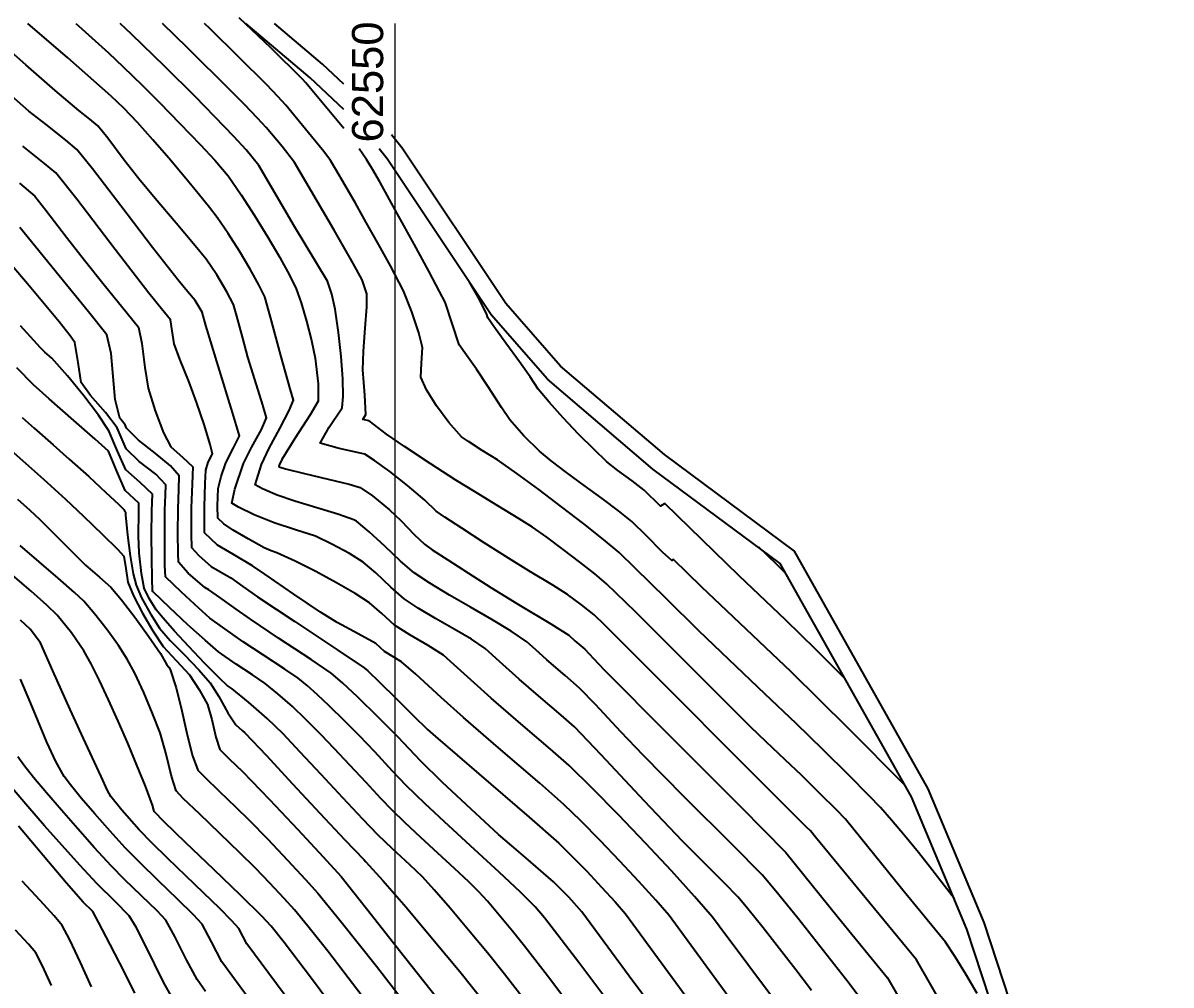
# Model space of a CAD drawing. Extents: x 61466 to 63015, y 108404 to 110397.
# Drawn here: x 62533.88 to 62583.63, y 109162.59 to 109204.29 of the extents above; entities that cross this region are included whole.
import ezdxf
from ezdxf.enums import TextEntityAlignment as Align

# ---------------------------------------------------------------- set-up
doc = ezdxf.new("R2010")
doc.units = 0
doc.header["$LTSCALE"] = 1.000015
doc.header["$MEASUREMENT"] = 0
for name, color, linetype in [('coordinate', 2, 'Continuous'), ('curve livello 5m', 7, 'Continuous'), ('Strade', 7, 'Continuous')]:
    doc.layers.add(name, color=color, linetype=linetype)
doc.layers.add('no_plot', color=5, linetype='Continuous', plot=False)
doc.styles.add('ARIAL', font='arial.ttf')

msp = doc.modelspace()

# ---------------------------------------------------------------- linework, layer by layer
at = {"layer": 'coordinate', "linetype": 'Continuous', "lineweight": 0}
msp.add_line((62550, 109204.271), (62550, 108959.046), dxfattribs=at)
at = {"layer": 'curve livello 5m', "color": 2, "flags": 128}
for points in [[(62575.229, 109162.223), (62574.74, 109163.058), (62574.271, 109163.821), (62573.858, 109164.45), (62573.858, 109164.45), (62572.001, 109166.708), (62569.523, 109169.781), (62569.134, 109170.181), (62568.427, 109170.885), (62567.613, 109171.682), (62567.613, 109171.682), (62566.911, 109172.352), (62566.081, 109173.135), (62565.401, 109173.784), (62565.401, 109173.784), (62560.426, 109178.766), (62559.174, 109179.988), (62558.663, 109180.411), (62558.008, 109180.926), (62557.288, 109181.475), (62556.578, 109181.999), (62555.957, 109182.438), (62555.957, 109182.438), (62555.382, 109182.801), (62554.452, 109183.367), (62553.444, 109183.98), (62552.635, 109184.481), (62552.635, 109184.481), (62551.523, 109185.201), (62550.413, 109185.936), (62549.638, 109186.465), (62549.638, 109186.465), (62548.881, 109187.042), (62548.616, 109187.108), (62548.746, 109187.317), (62548.695, 109188.161), (62548.611, 109189.25), (62548.611, 109189.25), (62548.642, 109190.059), (62548.714, 109191.061), (62548.777, 109191.984), (62548.782, 109192.556), (62548.782, 109192.556), (62548.581, 109193.161), (62548.183, 109193.893), (62547.365, 109195.303), (62545.65, 109198.243), (62545.118, 109198.93), (62544.419, 109199.761), (62544.419, 109199.761), (62544.047, 109200.162), (62543.484, 109200.75), (62542.897, 109201.35), (62542.897, 109201.35), (62541.013, 109203.218), (62539.928, 109204.271)], [(62567.728, 109160.224), (62564.043, 109165.148), (62563.762, 109165.532), (62562.98, 109166.436), (62561.981, 109167.538), (62560.853, 109168.747), (62559.681, 109169.972), (62558.551, 109171.121), (62557.55, 109172.103), (62556.735, 109172.816), (62555.357, 109173.998), (62554.171, 109175.024), (62553.428, 109175.694), (62552.574, 109176.471), (62552.102, 109176.891), (62551.443, 109177.31), (62550.643, 109177.771), (62549.98, 109178.191), (62549.428, 109178.688), (62548.9, 109179.158), (62548.28, 109179.557), (62547.473, 109180.026), (62546.575, 109180.511), (62545.682, 109180.962), (62544.89, 109181.325), (62544.636, 109181.407), (62544.336, 109181.548), (62543.641, 109181.93), (62542.992, 109182.311), (62542.584, 109182.576), (62542.321, 109182.832), (62542.317, 109183.366), (62542.344, 109184.118), (62542.477, 109184.633), (62542.678, 109185.221), (62543.011, 109185.875), (62543.262, 109186.392), (62542.965, 109187.407), (62542.339, 109189.424), (62541.805, 109191.179), (62541.647, 109191.759), (62541.347, 109192.257), (62541.018, 109192.651), (62540.605, 109193.141), (62539.497, 109194.564), (62538.128, 109196.362), (62536.902, 109197.967), (62536.222, 109198.812), (62535.742, 109199.204), (62534.883, 109199.882), (62534.144, 109200.473), (62533.397, 109201.112)], [(62558.111, 109160.984), (62556.757, 109162.799), (62555.616, 109164.282), (62555.089, 109164.933), (62554.521, 109165.617), (62554.004, 109166.221), (62553.631, 109166.637), (62553.202, 109167.061), (62552.587, 109167.639), (62551.865, 109168.304), (62551.12, 109168.991), (62550.43, 109169.634), (62549.879, 109170.167), (62549.389, 109170.676), (62548.747, 109171.364), (62548.044, 109172.123), (62547.368, 109172.849), (62546.809, 109173.435), (62546.128, 109174.113), (62545.558, 109174.659), (62544.926, 109175.212), (62544.379, 109175.658), (62543.824, 109176.03), (62543.123, 109176.496), (62542.353, 109177.04), (62541.775, 109177.533), (62541.022, 109178.21), (62540.227, 109178.95), (62539.523, 109179.631), (62539.501, 109179.655), (62539.497, 109179.662), (62539.495, 109179.674), (62539.475, 109180.21), (62539.462, 109181.076), (62539.459, 109182.111), (62539.468, 109183.151), (62539.468, 109183.151), (62539.494, 109183.872), (62538.961, 109184.37), (62538.334, 109184.922), (62537.983, 109185.729), (62537.61, 109186.618), (62537.162, 109187.284), (62536.522, 109188.126), (62535.807, 109188.999), (62535.132, 109189.755), (62534.829, 109190.022), (62534.775, 109190.077), (62534.649, 109190.208), (62533.782, 109191.17)], [(62548.728, 109161.925), (62547.981, 109162.91), (62547.091, 109164.059), (62546.226, 109165.15), (62545.648, 109165.857), (62545.208, 109166.343), (62544.581, 109167.012), (62543.954, 109167.663), (62543.284, 109168.324), (62542.41, 109169.164), (62541.528, 109170.009), (62540.832, 109170.683), (62540.519, 109171.012), (62540.322, 109171.638), (62540.07, 109172.656), (62539.825, 109173.525), (62539.503, 109174.357), (62539.114, 109175.267), (62538.725, 109176.105), (62538.402, 109176.721), (62538.026, 109177.303), (62537.529, 109177.992), (62536.999, 109178.673), (62536.524, 109179.226), (62536.112, 109179.612), (62535.412, 109180.222), (62534.579, 109180.937), (62533.767, 109181.638)], [(62540.346, 109162.047), (62539.987, 109162.691), (62539.577, 109163.508), (62539.162, 109164.357), (62538.784, 109165.1), (62538.489, 109165.595), (62537.874, 109166.211), (62537.101, 109166.972), (62536.351, 109167.788), (62535.585, 109168.638), (62534.824, 109169.496), (62534.092, 109170.336), (62533.411, 109171.131)]]:
    msp.add_lwpolyline(points, dxfattribs=at)
at = {"layer": 'no_plot', "flags": 128}
for points in [[(62570.104, 109162.097), (62569.688, 109162.653), (62568.571, 109164.08), (62567.45, 109165.49), (62566.502, 109166.66), (62565.905, 109167.369), (62565.905, 109167.369), (62564.646, 109168.653), (62562.551, 109170.74), (62560.754, 109172.551), (62560.754, 109172.551), (62559.794, 109173.564), (62558.688, 109174.745), (62558, 109175.464), (62558, 109175.464), (62557.381, 109176.001), (62556.587, 109176.685), (62556.587, 109176.685), (62556.09, 109177.135), (62555.721, 109177.466), (62555.721, 109177.466), (62555.043, 109177.925), (62554.203, 109178.432), (62553.281, 109178.963), (62552.358, 109179.494), (62551.514, 109180.003), (62550.83, 109180.464), (62550.83, 109180.464), (62550.241, 109180.965), (62549.557, 109181.609), (62548.886, 109182.238), (62548.34, 109182.693), (62548.34, 109182.693), (62548.216, 109182.76), (62547.533, 109183.001), (62546.613, 109183.281), (62545.666, 109183.567), (62544.897, 109183.83), (62544.897, 109183.83), (62544.26, 109184.104), (62543.949, 109184.277), (62543.949, 109184.277), (62544.215, 109185.159), (62544.551, 109185.859), (62545.009, 109186.714), (62545.418, 109187.488), (62545.606, 109187.945), (62545.606, 109187.945), (62545.455, 109188.438), (62545.061, 109189.875), (62544.616, 109191.535), (62544.363, 109192.427), (62544.363, 109192.427), (62544.11, 109192.941), (62543.727, 109193.624), (62543.264, 109194.392), (62542.771, 109195.164), (62542.297, 109195.858), (62542.297, 109195.858), (62541.968, 109196.291), (62541.476, 109196.902), (62540.869, 109197.633), (62540.197, 109198.427), (62539.506, 109199.226), (62538.845, 109199.974), (62538.845, 109199.974), (62538.254, 109200.59), (62537.71, 109201.119), (62535.828, 109202.773), (62534.088, 109204.271)], [(62536.168, 109204.271), (62536.439, 109204.033), (62537.586, 109202.996), (62538.23, 109202.385), (62539.051, 109201.588), (62539.802, 109200.843), (62540.686, 109199.939), (62541.575, 109199.012), (62542.202, 109198.338), (62542.773, 109197.658), (62543.332, 109196.844), (62543.919, 109195.938), (62544.493, 109195.009), (62545.011, 109194.125), (62545.435, 109193.353), (62545.722, 109192.761), (62545.937, 109192.165), (62546.172, 109191.372), (62546.386, 109190.524), (62546.543, 109189.761), (62546.674, 109188.649), (62546.673, 109187.899), (62546.327, 109187.304), (62545.663, 109186.274), (62545.106, 109185.372), (62544.984, 109185.127), (62544.967, 109185.07), (62545.028, 109185.042), (62545.263, 109184.966), (62546.077, 109184.757), (62547.102, 109184.514), (62548.016, 109184.294), (62548.5, 109184.157), (62549.025, 109183.793), (62549.763, 109183.195), (62549.763, 109183.195), (62550.264, 109182.708), (62550.834, 109182.122), (62551.282, 109181.695), (62551.619, 109181.461), (62552.299, 109181.014), (62553.188, 109180.44), (62554.15, 109179.826), (62555.353, 109179.088), (62556.749, 109178.242), (62557.531, 109177.754), (62557.795, 109177.516), (62558.225, 109177.144), (62558.598, 109176.751), (62559.064, 109176.257), (62561.809, 109173.491), (62565.008, 109170.303), (62566.933, 109168.342), (62566.933, 109168.342), (62569.213, 109165.499), (62571.345, 109162.906), (62573.288, 109159.516)], [(62577.058, 109155.903), (62572.601, 109163.678), (62568.229, 109168.996), (62568.008, 109169.27), (62567.837, 109169.44), (62567.64, 109169.628), (62559.08, 109178.199), (62558.63, 109178.638), (62558.082, 109179.075), (62557.472, 109179.52), (62557.472, 109179.52), (62556.837, 109179.916), (62555.806, 109180.544), (62554.92, 109181.09), (62554.92, 109181.09), (62553.865, 109181.762), (62552.895, 109182.389), (62552.156, 109182.876), (62551.793, 109183.127), (62551.793, 109183.127), (62551.303, 109183.61), (62550.546, 109184.243), (62549.777, 109184.848), (62549.118, 109185.331), (62548.69, 109185.599), (62548.69, 109185.599), (62547.586, 109185.846), (62546.763, 109186.081), (62546.763, 109186.081), (62547.155, 109186.774), (62547.71, 109187.608), (62547.71, 109187.608), (62547.754, 109188.094), (62547.739, 109188.868), (62547.672, 109189.827), (62547.56, 109190.868), (62547.41, 109191.889), (62547.41, 109191.889), (62547.261, 109192.537), (62547.08, 109193.095), (62547.08, 109193.095), (62545.655, 109195.462), (62544.105, 109198.116), (62543.558, 109198.792), (62543.019, 109199.374), (62542.201, 109200.227), (62541.349, 109201.096), (62541.349, 109201.096), (62540.032, 109202.403), (62538.592, 109203.801), (62538.096, 109204.271)], [(62574.238, 109166.324), (62573.802, 109166.912), (62573.267, 109167.602), (62572.679, 109168.341), (62572.082, 109169.072), (62571.521, 109169.741), (62571.039, 109170.292), (62571.039, 109170.292), (62570.554, 109170.794), (62569.671, 109171.681), (62568.559, 109172.781), (62567.39, 109173.925), (62567.39, 109173.925), (62566.047, 109175.205), (62564.461, 109176.7), (62563.162, 109177.941), (62563.162, 109177.941), (62561.771, 109179.333), (62559.718, 109181.337), (62559.039, 109181.902), (62558.182, 109182.583), (62557.221, 109183.325), (62556.228, 109184.072), (62555.277, 109184.768), (62554.442, 109185.357), (62554.442, 109185.357), (62553.777, 109185.765), (62553.185, 109186.15), (62552.882, 109186.358), (62552.882, 109186.358), (62552.329, 109186.976), (62551.796, 109187.692), (62551.367, 109188.385), (62551.124, 109188.934), (62551.124, 109188.934), (62551.149, 109189.543), (62551.19, 109190.22), (62551.19, 109190.22), (62551.032, 109190.862), (62550.73, 109191.772), (62550.376, 109192.675), (62550.376, 109192.675), (62550.186, 109193.048), (62549.803, 109193.761), (62549.303, 109194.673), (62548.761, 109195.646), (62548.761, 109195.646), (62548.292, 109196.474), (62547.828, 109197.281), (62547.442, 109197.94), (62547.206, 109198.327), (62547.206, 109198.327), (62546.918, 109198.726), (62546.389, 109199.362), (62545.28, 109200.73), (62544.929, 109201.105), (62544.444, 109201.603), (62544.444, 109201.603), (62541.994, 109204.032), (62541.748, 109204.271)], [(62547.789, 109199.709), (62546.34, 109201.455), (62546.141, 109201.7), (62545.992, 109201.856), (62544.631, 109203.195), (62543.253, 109204.516)], [(62568.044, 109162.356), (62567.366, 109163.255), (62566.666, 109164.167), (62566.666, 109164.167), (62565.957, 109165.07), (62565.295, 109165.896), (62564.878, 109166.396), (62564.878, 109166.396), (62564.283, 109167.003), (62563.293, 109167.989), (62562.444, 109168.845), (62562.444, 109168.845), (62560.817, 109170.563), (62558.941, 109172.565), (62557.775, 109173.784), (62557.775, 109173.784), (62557.197, 109174.289), (62556.22, 109175.127), (62555.379, 109175.855), (62555.379, 109175.855), (62554.537, 109176.616), (62553.912, 109177.179), (62553.912, 109177.179), (62553.312, 109177.578), (62552.562, 109178.022), (62551.762, 109178.481), (62551.009, 109178.926), (62550.405, 109179.328), (62550.405, 109179.328), (62549.823, 109179.835), (62549.166, 109180.457), (62548.62, 109180.926), (62548.62, 109180.926), (62548.031, 109181.29), (62547.265, 109181.704), (62546.553, 109182.043), (62546.553, 109182.043), (62545.69, 109182.323), (62544.766, 109182.619), (62544.766, 109182.619), (62543.908, 109182.978), (62543.228, 109183.298), (62542.931, 109183.483), (62542.931, 109183.483), (62543.06, 109184.089), (62543.446, 109185.19), (62543.446, 109185.19), (62543.789, 109185.886), (62544.216, 109186.677), (62544.434, 109187.169), (62544.434, 109187.169), (62544.27, 109187.728), (62543.925, 109188.841), (62543.63, 109189.809), (62543.63, 109189.809), (62543.405, 109190.631), (62543.15, 109191.582), (62543.005, 109192.093), (62543.005, 109192.093), (62542.72, 109192.64), (62542.282, 109193.368), (62541.822, 109194.057), (62541.822, 109194.057), (62541.352, 109194.637), (62540.527, 109195.609), (62539.619, 109196.677), (62538.9, 109197.541), (62538.9, 109197.541), (62538.273, 109198.35), (62537.557, 109199.292), (62537.135, 109199.825), (62537.135, 109199.825), (62536.775, 109200.114), (62536.298, 109200.494), (62536.298, 109200.494), (62535.276, 109201.368), (62534.01, 109202.471), (62532.865, 109203.467)], [(62564.862, 109161.529), (62561.876, 109165.608), (62561.303, 109166.271), (62560.572, 109167.078), (62559.745, 109167.964), (62558.886, 109168.861), (62558.058, 109169.703), (62557.324, 109170.423), (62557.324, 109170.423), (62556.273, 109171.343), (62554.494, 109172.869), (62552.964, 109174.193), (62552.964, 109174.193), (62552.004, 109175.058), (62550.901, 109176.061), (62550.292, 109176.603), (62550.292, 109176.603), (62549.555, 109177.055), (62549.18, 109177.391), (62548.407, 109177.812), (62547.493, 109178.302), (62547.493, 109178.302), (62546.782, 109178.76), (62545.621, 109179.535), (62544.357, 109180.393), (62544.357, 109180.393), (62543.827, 109180.768), (62543, 109181.25), (62542.312, 109181.657), (62542.312, 109181.657), (62541.756, 109182.197), (62541.744, 109182.57), (62541.747, 109183.323), (62541.747, 109183.323), (62541.772, 109184.326), (62541.805, 109184.909), (62541.805, 109184.909), (62541.909, 109185.252), (62542.09, 109185.616), (62541.995, 109186.017), (62541.743, 109186.847), (62541.409, 109187.856), (62541.409, 109187.856), (62541.079, 109188.721), (62540.68, 109189.721), (62540.438, 109190.381), (62540.438, 109190.381), (62540.354, 109190.947), (62540.275, 109191.428), (62540.275, 109191.428), (62539.89, 109191.906), (62539.342, 109192.582), (62539.342, 109192.582), (62537.885, 109194.466), (62536.213, 109196.647), (62535.31, 109197.799), (62535.31, 109197.799), (62534.823, 109198.203), (62533.883, 109198.947)], [(62572.096, 109171.26), (62569.642, 109173.724), (62567.166, 109176.167), (62567.166, 109176.167), (62563.289, 109179.849), (62562.064, 109181.038), (62561.995, 109180.994), (62561.599, 109181.35), (62560.891, 109182.074), (62560.262, 109182.686), (62560.262, 109182.686), (62559.69, 109183.148), (62558.978, 109183.682), (62558.203, 109184.249), (62557.441, 109184.808), (62556.767, 109185.317), (62556.257, 109185.737), (62556.257, 109185.737), (62555.589, 109186.401), (62554.984, 109187.085), (62554.984, 109187.085), (62554.623, 109187.622), (62554.043, 109188.52), (62553.536, 109189.29), (62553.536, 109189.29), (62553.104, 109189.89), (62552.783, 109190.342), (62552.783, 109190.342), (62552.488, 109191.219), (62552.17, 109192.188), (62552.17, 109192.188), (62551.935, 109192.657), (62551.466, 109193.538), (62550.832, 109194.705), (62550.1, 109196.033), (62549.339, 109197.399), (62549.339, 109197.399), (62549.001, 109197.992), (62548.775, 109198.371), (62548.775, 109198.371), (62548.449, 109198.837)], [(62533.728, 109197.341), (62534.397, 109196.786), (62534.879, 109196.171), (62535.771, 109195.008), (62536.548, 109194.003), (62537.407, 109192.939), (62538.402, 109191.719), (62538.895, 109191.098), (62539.034, 109190.4), (62539.158, 109189.355), (62539.306, 109188.464), (62539.615, 109187.476), (62539.978, 109186.532), (62540.286, 109185.916), (62540.799, 109185.464), (62541.242, 109185.051), (62541.218, 109184.316), (62541.177, 109183.28), (62541.173, 109182.131), (62541.191, 109181.562), (62541.498, 109181.205), (62542.039, 109180.738), (62542.884, 109180.242), (62543.411, 109179.871), (62544.048, 109179.419), (62545.657, 109178.344), (62547.529, 109177.109), (62548.661, 109176.343), (62548.82, 109176.209), (62549.336, 109175.714), (62550.049, 109175.008), (62550.795, 109174.269), (62551.411, 109173.673), (62551.756, 109173.362), (62553.63, 109171.739), (62555.81, 109169.87), (62557.099, 109168.743), (62557.667, 109168.183), (62558.309, 109167.525), (62558.957, 109166.84), (62559.54, 109166.202), (62559.99, 109165.685), (62564.785, 109159.134)], [(62563.238, 109158.827), (62560.145, 109162.973), (62558.104, 109165.761), (62557.528, 109166.398), (62556.874, 109167.062), (62556.874, 109167.062), (62556.442, 109167.445), (62555.776, 109168.015), (62555.063, 109168.623), (62554.491, 109169.123), (62554.491, 109169.123), (62553.304, 109170.212), (62552.051, 109171.391), (62551.106, 109172.307), (62551.106, 109172.307), (62550.633, 109172.81), (62550.125, 109173.351), (62550.125, 109173.351), (62549.278, 109174.201), (62548.392, 109175.068), (62547.733, 109175.692), (62547.733, 109175.692), (62547.234, 109176.115), (62546.376, 109176.695), (62544.958, 109177.631), (62543.74, 109178.445), (62543.74, 109178.445), (62543.122, 109178.88), (62542.407, 109179.391), (62541.941, 109179.716), (62541.941, 109179.716), (62541.766, 109179.819), (62541.039, 109180.447), (62540.626, 109180.926), (62540.626, 109180.926), (62540.606, 109181.308), (62540.599, 109182.164), (62540.607, 109183.237), (62540.607, 109183.237), (62540.64, 109184.068), (62540.659, 109184.658), (62540.659, 109184.658), (62540.277, 109185.102), (62539.609, 109185.64), (62538.894, 109186.204), (62538.373, 109186.728), (62538.373, 109186.728), (62538.313, 109186.867), (62538.078, 109187.165), (62537.885, 109187.972), (62537.798, 109188.97), (62537.711, 109189.967), (62537.516, 109190.768), (62537.516, 109190.768), (62536.726, 109191.763), (62535.132, 109193.719), (62533.755, 109195.423)], [(62559.74, 109161.196), (62557.973, 109163.566), (62556.483, 109165.501), (62556.483, 109165.501), (62556.074, 109165.986), (62555.436, 109166.617), (62554.52, 109167.477), (62553.447, 109168.466), (62552.338, 109169.488), (62551.313, 109170.444), (62550.493, 109171.237), (62550.493, 109171.237), (62549.894, 109171.867), (62549.128, 109172.693), (62548.467, 109173.393), (62548.467, 109173.393), (62547.822, 109174.04), (62547.147, 109174.7), (62546.646, 109175.176), (62546.646, 109175.176), (62546.196, 109175.569), (62545.806, 109175.887), (62545.806, 109175.887), (62545.223, 109176.281), (62544.26, 109176.917), (62543.431, 109177.47), (62543.431, 109177.47), (62542.523, 109178.103), (62541.974, 109178.5), (62541.974, 109178.5), (62541.503, 109178.922), (62540.758, 109179.614), (62540.758, 109179.614), (62540.061, 109180.291), (62540.036, 109180.77), (62540.028, 109181.845), (62540.037, 109183.194), (62540.037, 109183.194), (62540.063, 109183.821), (62540.077, 109184.265), (62540.077, 109184.265), (62539.636, 109184.73), (62538.918, 109185.289), (62538.353, 109185.825), (62538.353, 109185.825), (62537.961, 109186.743), (62537.453, 109187.406), (62536.815, 109188.144), (62536.406, 109188.712), (62536.406, 109188.712), (62536.272, 109189.577), (62536.137, 109190.439), (62536.137, 109190.439), (62535.927, 109190.732), (62535.451, 109191.333), (62534.804, 109192.122), (62534.083, 109192.98), (62534.083, 109192.98), (62533.397, 109193.771)], [(62569.518, 109175.846), (62568.236, 109177.133), (62566.943, 109178.409), (62564.917, 109180.333), (62561.69, 109183.464), (62561.509, 109183.349), (62560.806, 109184.035), (62560.285, 109184.439), (62559.662, 109184.895), (62559.182, 109185.272), (62559.182, 109185.272), (62558.613, 109185.811), (62557.96, 109186.47), (62557.295, 109187.174), (62556.688, 109187.848), (62556.212, 109188.416), (62556.212, 109188.416), (62555.856, 109188.958), (62555.395, 109189.606), (62554.808, 109190.413), (62554.288, 109191.131), (62554.029, 109191.509), (62554.029, 109191.509), (62553.965, 109191.702), (62553.612, 109192.407), (62553.213, 109193.087)], [(62555.542, 109162.032), (62554.749, 109163.062), (62554.749, 109163.062), (62554.004, 109163.986), (62553.19, 109164.973), (62552.393, 109165.919), (62551.697, 109166.725), (62551.188, 109167.288), (62551.188, 109167.288), (62550.653, 109167.802), (62549.901, 109168.494), (62549.266, 109169.097), (62549.266, 109169.097), (62548.609, 109169.78), (62547.749, 109170.701), (62546.806, 109171.719), (62545.9, 109172.692), (62545.151, 109173.477), (62545.151, 109173.477), (62544.471, 109174.143), (62543.656, 109174.854), (62542.951, 109175.43), (62542.951, 109175.43), (62542.815, 109175.521), (62542.731, 109175.58), (62542.423, 109175.862), (62541.75, 109176.546), (62541.069, 109177.259), (62540.449, 109177.93), (62539.955, 109178.487), (62539.654, 109178.858), (62539.654, 109178.858), (62539.353, 109179.344), (62539.14, 109179.793), (62539.14, 109179.793), (62539.016, 109180.428), (62538.912, 109181.321), (62538.912, 109181.321), (62538.895, 109182.042), (62538.898, 109183.109), (62538.898, 109183.109), (62538.911, 109183.479), (62538.315, 109184.019), (62537.951, 109184.87), (62537.587, 109185.724), (62537.587, 109185.724), (62537.011, 109186.255), (62536.088, 109187.067), (62535.013, 109188.004), (62534.338, 109188.604), (62534.338, 109188.604), (62533.617, 109189.349)], [(62533.846, 109187.186), (62534.363, 109186.727), (62535.186, 109186.01), (62535.891, 109185.389), (62536.732, 109184.628), (62537.48, 109183.944), (62538.025, 109183.436), (62538.256, 109183.209), (62538.296, 109183.116), (62538.329, 109183.086), (62538.328, 109183.066), (62538.329, 109182.968), (62538.416, 109182.084), (62538.535, 109181.188), (62538.664, 109180.42), (62538.782, 109179.924), (62539.027, 109179.371), (62539.407, 109178.681), (62539.806, 109178.06), (62540.259, 109177.532), (62540.876, 109176.898), (62541.504, 109176.256), (62541.991, 109175.697), (62542.364, 109175.101), (62542.767, 109174.384), (62543.104, 109173.864), (62543.384, 109173.626), (62543.493, 109173.519), (62544.433, 109172.535), (62545.568, 109171.315), (62546.75, 109170.039), (62547.828, 109168.883), (62548.652, 109168.027), (62548.746, 109167.939), (62549.479, 109167.127), (62550.483, 109165.965), (62551.633, 109164.599), (62552.808, 109163.176), (62553.882, 109161.842)], [(62533.355, 109185.767), (62533.99, 109185.208), (62534.772, 109184.523), (62535.729, 109183.649), (62536.514, 109182.917), (62537.331, 109182.123), (62537.977, 109181.478), (62538.258, 109181.176), (62538.342, 109180.648), (62538.425, 109180.055), (62538.675, 109179.465), (62539.062, 109178.716), (62539.513, 109177.938), (62539.959, 109177.263), (62540.515, 109176.659), (62541.095, 109176.033), (62541.535, 109175.372), (62541.873, 109174.753), (62542.062, 109174.107), (62542.236, 109173.341), (62542.411, 109172.803), (62542.825, 109172.396), (62543.399, 109171.84), (62544.564, 109170.635), (62545.797, 109169.333), (62546.897, 109168.147), (62547.664, 109167.291), (62548.772, 109165.91), (62550.417, 109163.81), (62551.843, 109162.014)], [(62533.653, 109183.656), (62534.186, 109183.17), (62534.622, 109182.763), (62535.27, 109182.12), (62536.02, 109181.361), (62536.593, 109180.795), (62537.195, 109180.269), (62537.686, 109179.835), (62538.149, 109179.287), (62538.73, 109178.536), (62539.326, 109177.716), (62539.838, 109176.964), (62540.111, 109176.466), (62540.2, 109176.37), (62540.261, 109176.269), (62540.521, 109175.479), (62540.764, 109174.478), (62540.997, 109173.436), (62541.228, 109172.523), (62541.465, 109171.907), (62541.76, 109171.604), (62542.391, 109170.997), (62543.112, 109170.306), (62543.677, 109169.751), (62544.491, 109168.909), (62545.352, 109168), (62546.12, 109167.172), (62546.656, 109166.574), (62547.674, 109165.331), (62549.195, 109163.41), (62550.761, 109161.39)], [(62566.94, 109180.431), (62566.719, 109180.651), (62566.545, 109180.817), (62565.761, 109181.577)], [(62547.555, 109161.297), (62546.38, 109162.874), (62545.201, 109164.43), (62545.201, 109164.43), (62544.64, 109165.14), (62544.232, 109165.574), (62543.323, 109166.471), (62542.138, 109167.611), (62540.941, 109168.756), (62539.998, 109169.67), (62539.573, 109170.116), (62539.573, 109170.116), (62539.498, 109170.385), (62539.187, 109171.216), (62538.824, 109172.127), (62538.426, 109173.079), (62538.01, 109174.032), (62537.594, 109174.947), (62537.196, 109175.785), (62536.832, 109176.507), (62536.52, 109177.074), (62536.52, 109177.074), (62535.982, 109177.857), (62535.363, 109178.617), (62535.363, 109178.617), (62534.92, 109179.049), (62534.234, 109179.666), (62533.433, 109180.356)], [(62545.817, 109161.356), (62543.583, 109164.381), (62543.239, 109165.039), (62542.934, 109165.379), (62542.398, 109165.917), (62541.707, 109166.589), (62540.937, 109167.329), (62540.166, 109168.074), (62539.469, 109168.759), (62538.924, 109169.32), (62538.924, 109169.32), (62538.163, 109170.174), (62537.687, 109170.765), (62537.687, 109170.765), (62537.554, 109171.028), (62537.27, 109171.627), (62536.876, 109172.47), (62536.415, 109173.468), (62535.928, 109174.531), (62535.928, 109174.531), (62535.182, 109176.211), (62534.639, 109177.427), (62534.639, 109177.427), (62534.202, 109178.009), (62533.777, 109178.404)], [(62543.657, 109162.021), (62542.927, 109163.003), (62542.504, 109163.603), (62542.504, 109163.603), (62542.057, 109164.467), (62541.655, 109165.224), (62541.655, 109165.224), (62541.272, 109165.639), (62540.584, 109166.314), (62539.753, 109167.113), (62538.943, 109167.9), (62538.317, 109168.537), (62538.317, 109168.537), (62537.656, 109169.261), (62536.998, 109170.006), (62536.406, 109170.698), (62535.943, 109171.262), (62535.673, 109171.624), (62535.673, 109171.624), (62535.305, 109172.287), (62534.924, 109173.115), (62534.537, 109174.035), (62534.152, 109174.973), (62533.777, 109175.856)], [(62541.795, 109162.306), (62541.425, 109162.825), (62541.425, 109162.825), (62540.967, 109163.683), (62540.466, 109164.702), (62540.072, 109165.41), (62540.072, 109165.41), (62539.695, 109165.809), (62539.025, 109166.459), (62538.288, 109167.17), (62537.709, 109167.755), (62537.709, 109167.755), (62536.99, 109168.539), (62536.259, 109169.356), (62535.551, 109170.164), (62534.902, 109170.922), (62534.346, 109171.589), (62533.92, 109172.123), (62533.659, 109172.483)], [(62538.725, 109162.239), (62538.281, 109163.153), (62538.281, 109163.153), (62537.669, 109164.35), (62537.159, 109165.323), (62536.905, 109165.781), (62536.905, 109165.781), (62536.493, 109166.189), (62535.773, 109167.012), (62534.757, 109168.211), (62533.688, 109169.476)], [(62536.857, 109162.521), (62536.372, 109163.569), (62535.915, 109164.547), (62535.58, 109165.172), (62535.58, 109165.172), (62535.235, 109165.593), (62534.633, 109166.254), (62533.844, 109167.089)], [(62535.125, 109162.572), (62534.735, 109163.418), (62534.443, 109163.983), (62534.443, 109163.983), (62534.125, 109164.36), (62533.554, 109164.974)]]:
    msp.add_lwpolyline(points, dxfattribs=at)
at = {"layer": 'Strade', "linetype": 'Continuous', "flags": 128}
for points in [[(62547.789, 109200.546), (62546.329, 109201.911), (62543.543, 109204.271)], [(62547.789, 109201.641), (62546.861, 109202.509), (62544.78, 109204.271)], [(62583.627, 109132.19), (62581.638, 109138.492), (62580.707, 109146.602), (62578.871, 109155.115), (62575.535, 109165.299), (62573.105, 109171.098), (62567.312, 109181.403), (62561.675, 109185.582), (62557.176, 109189.42), (62554.812, 109192.132), (62550.314, 109198.87), (62549.857, 109199.439)], [(62582.991, 109131.546), (62580.852, 109138.324), (62579.917, 109146.472), (62578.098, 109154.905), (62574.785, 109165.019), (62572.385, 109170.746), (62566.698, 109180.862), (62561.177, 109184.955), (62556.612, 109188.85), (62554.175, 109191.645), (62549.668, 109198.396), (62549.315, 109198.837)]]:
    msp.add_lwpolyline(points, dxfattribs=at)

# ---------------------------------------------------------------- texts
at = {"layer": 'coordinate', "color": 1, "style": 'ARIAL'}
msp.add_text('62550', height=1.35, rotation=90, dxfattribs=at).set_placement((62549.49, 109204.355), align=Align.RIGHT)

doc.saveas('drawing.dxf')
